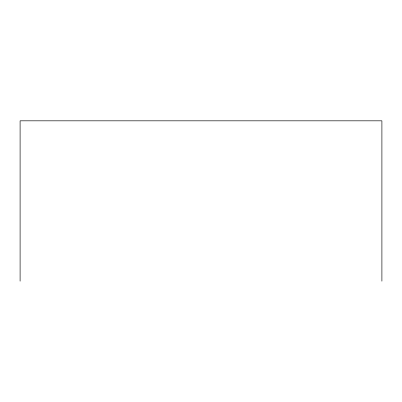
<?xml version="1.0" encoding="UTF-8"?>
<svg xmlns="http://www.w3.org/2000/svg" width="402" height="402" viewBox="0 0 402 402"><rect width="100%" height="100%" fill="white"/><g stroke="black" fill="none" stroke-linecap="round" stroke-linejoin="round"><path stroke-width="0.6" d="M381.9 281.179L381.9 120.821L20.1 120.821L20.1 281.179"/></g></svg>
